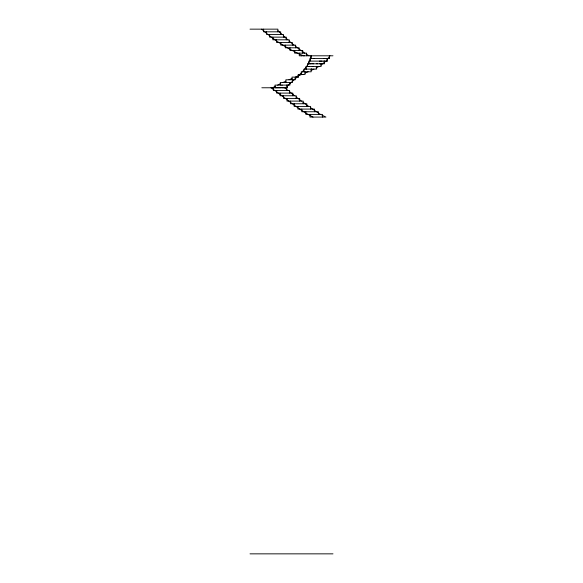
<?xml version="1.0" encoding="UTF-8"?>
<svg xmlns="http://www.w3.org/2000/svg" width="583" height="583" viewBox="0 0 583 583"><rect width="100%" height="100%" fill="white"/><g stroke="black" fill="none" stroke-linecap="round" stroke-linejoin="round"><path stroke-width="0.87" d="M284.307 87.771L285.553 87.771C295.224 78.013 307.911 69.938 311.475 55.793M326.487 60.457L329.956 55.793M320.854 65.121L325.875 61.12L327.223 61.12L327.223 58.46M316.044 67.978L318.879 66.455M272.523 87.771L275.446 86.248M277.632 85.103L280.758 83.58M311.009 70.448L313.916 69.115M283.098 82.443L286.027 81.11M288.957 79.776L292.105 78.443M304.938 73.115L308.108 71.782M301.768 74.449L295.26 77.109L295.217 79.776L285.896 79.776L285.896 82.443M302.971 74.449L302.599 74.449M309.354 61.12L309.916 61.12L309.916 58.46L329.424 58.46L329.424 55.793M310.36 63.787L311.147 63.787M308.145 63.787L309.573 63.787M316.656 63.787L317.444 63.787M321.379 63.787L322.166 63.787M306.753 66.455L307.503 66.455L307.503 63.787L324.527 63.787L324.527 61.12M312.269 66.455L312.947 66.455M319.076 66.455L317.713 66.455M311.322 69.115L311.854 69.115M286.559 85.103L287.04 85.103M276.218 87.771L276.838 87.771M278.703 87.771L279.33 87.771M281.815 87.771L282.442 87.771M286.8 87.771L287.419 87.771L287.419 85.103M250.02 29.15L277.894 29.15L277.894 31.817M301.105 55.793L301.469 55.793M304.042 55.793L304.406 55.793M332.98 55.793L299.268 55.793L299.268 53.133M310.418 58.46L310.928 58.46L310.928 55.793M313.698 58.46L314.623 58.46M323.871 58.46L324.797 58.46M328.324 58.46L329.424 58.46M327.223 61.12L308.786 61.12L308.786 63.787M323.762 61.12L324.629 61.12M261.833 87.771L287.419 87.771M250.02 553.85L332.98 553.85M319.44 61.12L322.035 61.12M312.721 63.787L313.508 63.787M319.805 63.787L320.592 63.787M308.181 66.455L308.866 66.455M306.534 69.115L306.002 69.115L306.002 66.455L321.116 66.455L321.116 63.787M281.742 85.103L282.223 85.103M275.591 87.771L274.972 87.771L274.972 85.103L289.933 85.103L289.933 82.443M277.457 87.771L278.084 87.771M279.949 87.771L280.576 87.771M283.061 87.771L283.688 87.771M303.437 55.793C288.155 49.366 274.032 40.205 261.68 29.15M321.998 115.172L325.963 117.074L309.952 117.074L309.952 114.406M313.042 117.074C297.724 109.305 285.021 97.463 270.971 87.771M306.119 54.015L309.019 55.793M320.417 114.406L310.63 107.746M304.669 53.133L295.355 46.203M308.72 106.419L302.876 102.156M301.44 101.092L295.902 96.829M284.613 87.771L288.06 90.438M294.539 95.765L289.336 91.502M277.989 30.746L282.085 34.477M294.007 45.139L288.971 40.876M287.762 39.804L283.207 35.541M322.384 117.074L322.384 114.406L305.842 114.406L305.842 111.747M318.449 114.406L318.449 111.747L301.79 111.747L301.79 109.079M316.642 66.455L316.642 69.115L303.983 69.115L303.983 71.782M314.485 111.747L314.485 109.079L297.884 109.079L297.884 106.419M311.191 69.115L311.191 71.782L301.287 71.782L301.287 74.449M310.601 109.079L310.601 106.419L294.145 106.419L294.145 103.752M306.833 106.419L306.833 103.752L290.538 103.752L290.538 101.092M306.614 55.793L306.614 53.133L294.641 53.133L294.641 50.466M305.033 71.782L305.033 74.449L298.204 74.449L298.204 77.109M303.211 103.752L303.211 101.092L286.989 101.092L286.989 98.425M302.723 53.133L302.723 50.466L289.984 50.466L289.984 47.799M299.662 101.092L299.662 98.425L283.498 98.425L283.498 95.765M299.108 50.466L299.108 47.799L285.298 47.799L285.298 45.139M298.503 74.449L298.503 77.109L292.01 77.109L292.01 79.776M296.222 98.425L296.222 95.765L280.066 95.765L280.066 93.098M295.668 47.799L295.668 45.139L280.773 45.139L280.773 42.472M292.863 95.765L292.863 93.098L276.677 93.098L276.677 90.438M292.528 79.776L292.528 82.443L280.299 82.443L280.299 85.103M292.345 45.139L292.345 42.472L276.539 42.472L276.539 39.804M289.62 93.098L289.62 90.438L273.347 90.438L273.347 87.771M289.226 42.472L289.226 39.804L272.837 39.804L272.837 37.144M286.501 87.771L286.501 90.438M286.297 39.804L286.297 37.144L269.586 37.144L269.586 34.477M283.491 37.144L283.491 34.477L266.555 34.477L266.555 31.817M280.685 34.477L280.685 31.817L263.625 31.817L263.625 29.15"/></g></svg>
